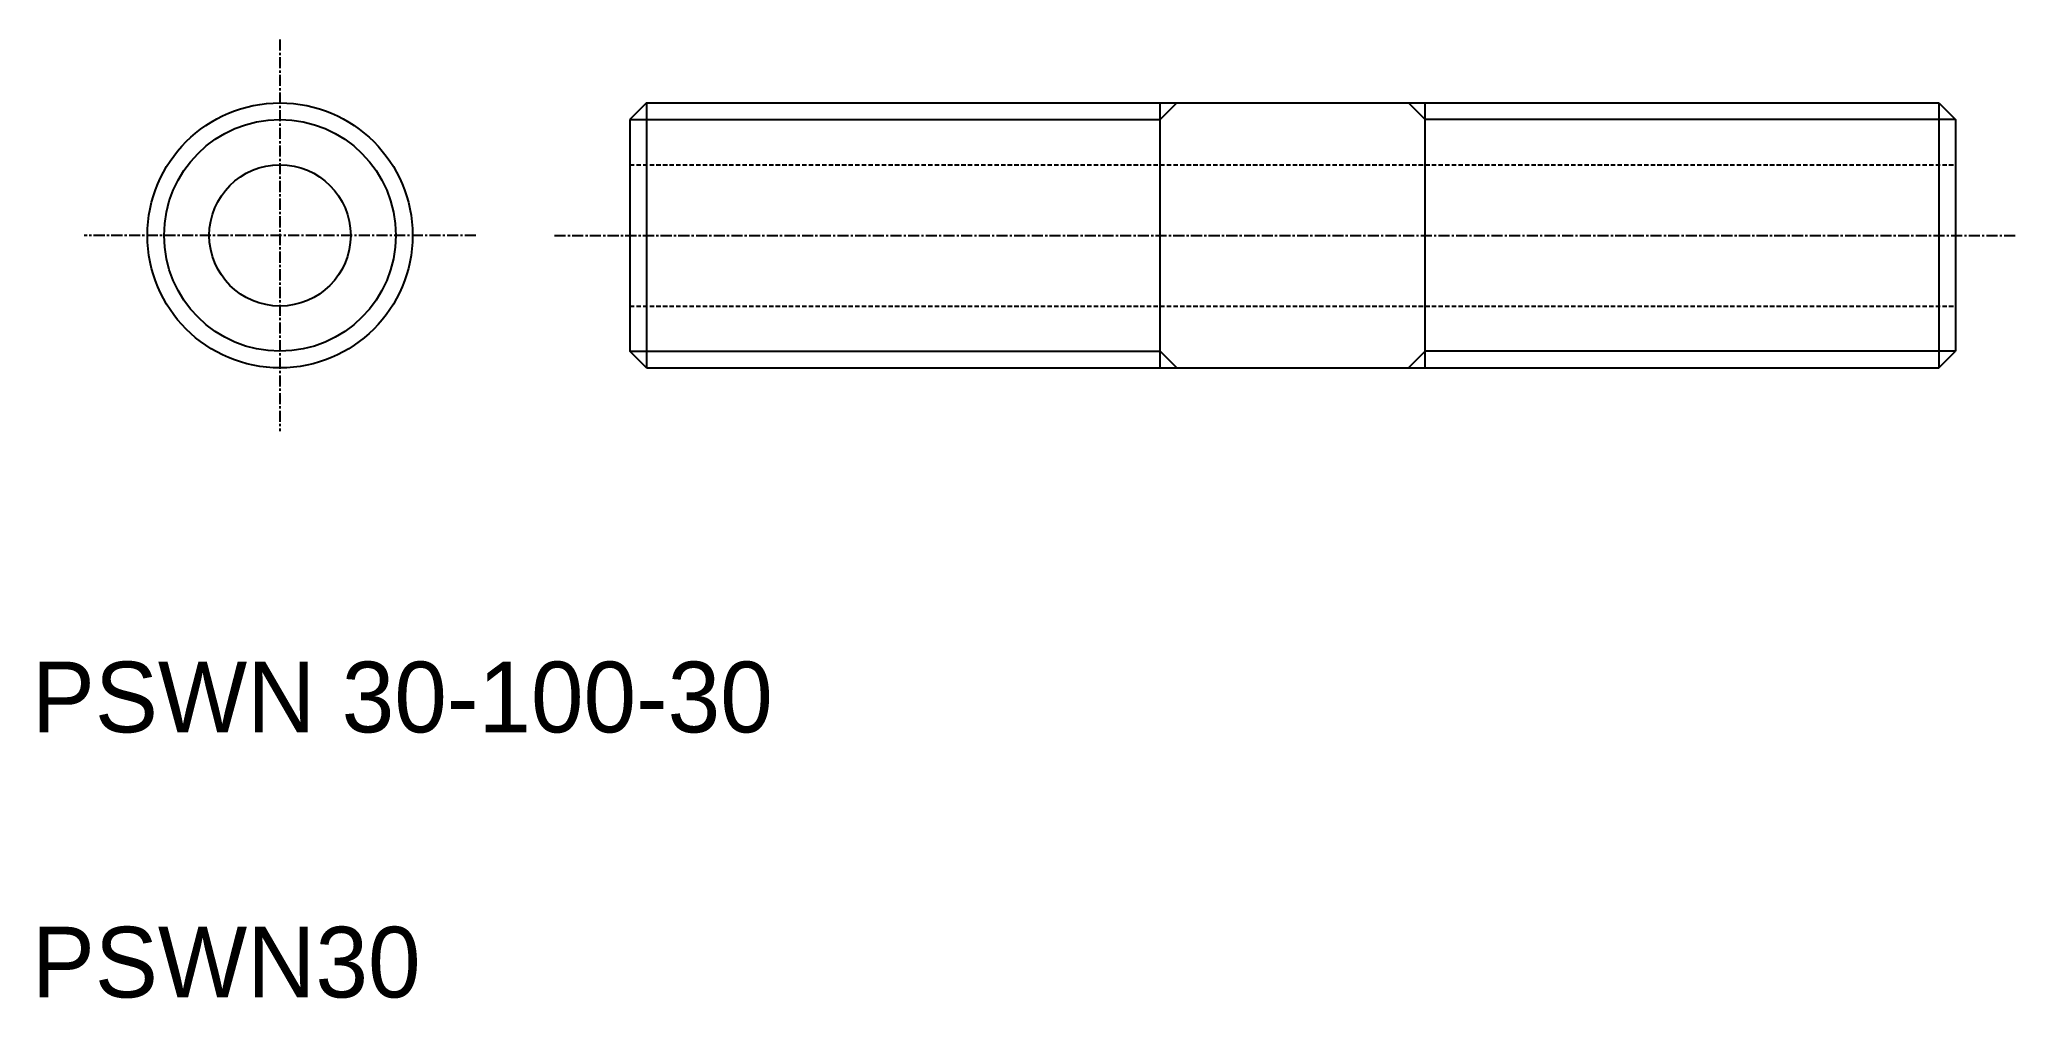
# Model space of a CAD drawing. Extents: x 21 to 245, y 20 to 128.
import ezdxf

# ---------------------------------------------------------------- set-up
doc = ezdxf.new("R2010")
doc.units = 0
doc.linetypes.add('CENTER', pattern=[2, 1.25, -0.25, 0.25, -0.25])
doc.linetypes.add('DASHED', pattern=[0.75, 0.5, -0.25])
doc.layers.get('0').update_dxf_attribs({"linetype": 'CONTINUOUS'})
doc.layers.add('CENTER', color=1, linetype='CENTER')

msp = doc.modelspace()

# ---------------------------------------------------------------- linework, layer by layer
at = {"color": 7, "linetype": 'CONTINUOUS'}
for p, q in [((89.55, 121.24), (87.66, 119.34)), ((89.55, 121.24), (235.76, 121.24)), ((89.55, 121.24), (89.55, 91.24)), ((147.66, 91.24), (147.66, 121.24)), ((177.66, 91.24), (177.66, 121.24)), ((235.76, 121.24), (235.76, 91.24)), ((235.76, 121.24), (237.66, 119.34)), ((87.66, 119.34), (87.66, 93.13)), ((237.66, 119.34), (237.66, 93.13)), ((89.55, 91.24), (87.66, 93.13)), ((235.76, 91.24), (237.66, 93.13)), ((89.55, 91.24), (235.76, 91.24))]:
    msp.add_line(p, q, dxfattribs=at)
at = {"color": 3, "linetype": 'CONTINUOUS'}
for p, q in [((147.66, 119.34), (149.55, 121.24)), ((177.66, 119.34), (175.76, 121.24)), ((87.66, 119.34), (147.66, 119.34)), ((237.66, 119.34), (177.66, 119.34)), ((87.66, 93.13), (147.66, 93.13)), ((147.66, 93.13), (149.55, 91.24)), ((177.66, 93.13), (175.76, 91.24)), ((237.66, 93.13), (177.66, 93.13))]:
    msp.add_line(p, q, dxfattribs=at)
at = {"color": 3, "linetype": 'DASHED'}
for p, q in [((87.66, 114.24), (237.66, 114.24)), ((87.66, 98.24), (237.66, 98.24))]:
    msp.add_line(p, q, dxfattribs=at)
at = {"color": 7, "linetype": 'CONTINUOUS'}
for radius in [15, 13.11, 8]:
    msp.add_circle((48.08, 106.24), radius, dxfattribs=at)
at = {"layer": 'CENTER', "color": 1, "linetype": 'CENTER'}
for p, q in [((48.08, 128.4), (48.08, 84.07)), ((70.25, 106.24), (25.91, 106.24)), ((79.15, 106.24), (244.55, 106.24))]:
    msp.add_line(p, q, dxfattribs=at)

# ---------------------------------------------------------------- texts
at = {"color": 7, "linetype": 'CONTINUOUS'}
for s, p in [('PSWN 30-100-30', (20, 50)), ('PSWN30', (20, 20))]:
    msp.add_text(s, height=8, dxfattribs=at).set_placement(p)

doc.saveas('drawing.dxf')
